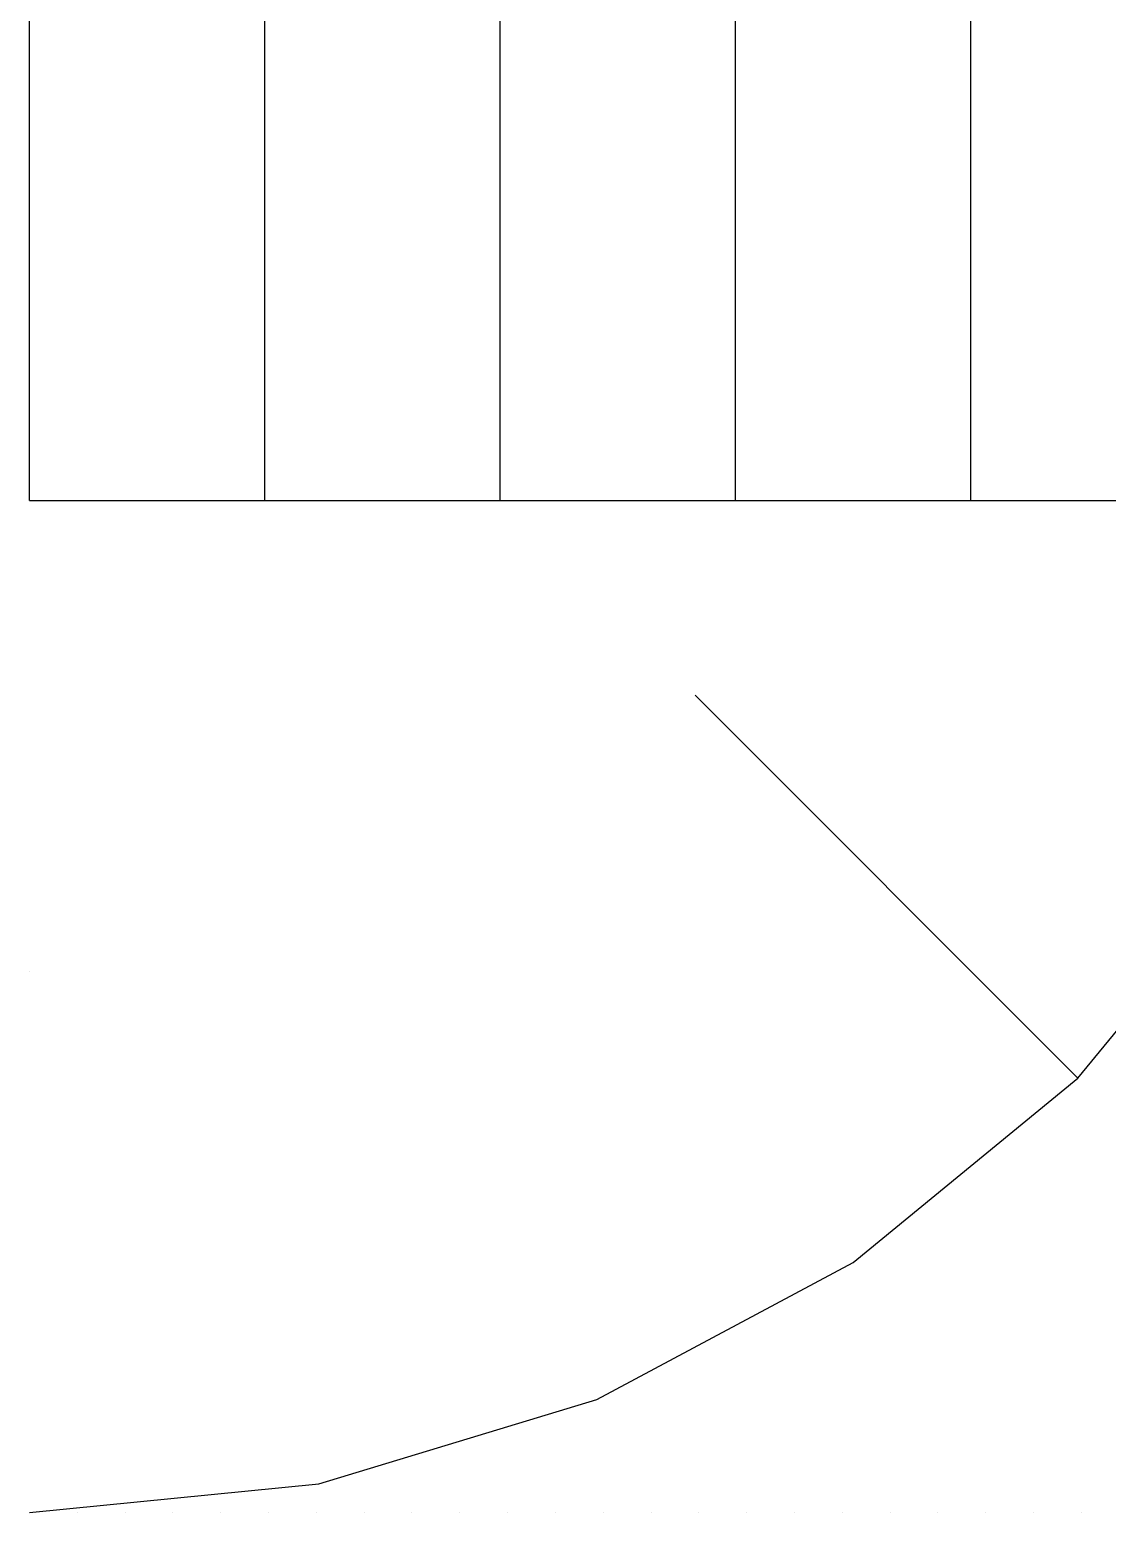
# Model space of a CAD drawing. Header units: metres. Extents: x -61500 to 61500, y -31500 to 31500.
# Drawn here: x -30000 to -7099, y -31500 to 0 of the extents above; entities that cross this region are included whole.
import ezdxf

# ---------------------------------------------------------------- set-up
doc = ezdxf.new("R2010")
doc.units = ezdxf.units.M
for name, color, linetype in [('BEAMS_T1', 1, 'Continuous'), ('COLUMNS_T1', 5, 'Continuous'), ('SKYBRIDGE', 3, 'Continuous')]:
    doc.layers.add(name, color=color, linetype=linetype)

msp = doc.modelspace()

# ---------------------------------------------------------------- linework, layer by layer
at = {"layer": 'BEAMS_T1'}
for p, q in [((-15858, -14142, 18955), (-7726, -22274, 18955)), ((-15858, -14142, 37909), (-7726, -22274, 37909)), ((-15858, -14142, 56864), (-7726, -22274, 56864)), ((-15858, -14142, 75818), (-7726, -22274, 75818)), ((-15858, -14142, 94773), (-7726, -22274, 94773)), ((-15858, -14142, 113727), (-7726, -22274, 113727)), ((-15858, -14142, 132682), (-7726, -22274, 132682)), ((-15858, -14142, 151636), (-7726, -22274, 151636)), ((-15858, -14142, 170591), (-7726, -22274, 170591)), ((-15858, -14142, 189545), (-7726, -22274, 189545)), ((-15858, -14142, 208500), (-7726, -22274, 208500)), ((-15858, -14142, 227455), (-7726, -22274, 227455)), ((-15858, -14142, 246409), (-7726, -22274, 246409)), ((-15858, -14142, 265364), (-7726, -22274, 265364)), ((-15858, -14142, 284318), (-7726, -22274, 284318)), ((-15858, -14142, 303273), (-7726, -22274, 303273)), ((-15858, -14142, 322227), (-7726, -22274, 322227)), ((-15858, -14142, 341182), (-7726, -22274, 341182)), ((-15858, -14142, 360136), (-7726, -22274, 360136)), ((-15858, -14142, 379091), (-7726, -22274, 379091)), ((-15858, -14142, 398045), (-7726, -22274, 398045)), ((-7726, -22274, 18955), (-3809, -17500, 18955)), ((-7726, -22274, 37909), (-3809, -17500, 37909)), ((-7726, -22274, 56864), (-3809, -17500, 56864)), ((-7726, -22274, 75818), (-3809, -17500, 75818)), ((-7726, -22274, 94773), (-3809, -17500, 94773)), ((-7726, -22274, 113727), (-3809, -17500, 113727)), ((-7726, -22274, 132682), (-3809, -17500, 132682)), ((-7726, -22274, 151636), (-3809, -17500, 151636)), ((-7726, -22274, 170591), (-3809, -17500, 170591)), ((-7726, -22274, 189545), (-3809, -17500, 189545)), ((-7726, -22274, 208500), (-3809, -17500, 208500)), ((-7726, -22274, 227455), (-3809, -17500, 227455)), ((-7726, -22274, 246409), (-3809, -17500, 246409)), ((-7726, -22274, 265364), (-3809, -17500, 265364)), ((-7726, -22274, 284318), (-3809, -17500, 284318)), ((-7726, -22274, 303273), (-3809, -17500, 303273)), ((-7726, -22274, 322227), (-3809, -17500, 322227)), ((-7726, -22274, 341182), (-3809, -17500, 341182)), ((-7726, -22274, 360136), (-3809, -17500, 360136)), ((-7726, -22274, 379091), (-3809, -17500, 379091)), ((-7726, -22274, 398045), (-3809, -17500, 398045)), ((-12500, -26191, 18955), (-7726, -22274, 18955)), ((-12500, -26191, 37909), (-7726, -22274, 37909)), ((-12500, -26191, 56864), (-7726, -22274, 56864)), ((-12500, -26191, 75818), (-7726, -22274, 75818)), ((-12500, -26191, 94773), (-7726, -22274, 94773)), ((-12500, -26191, 113727), (-7726, -22274, 113727)), ((-12500, -26191, 132682), (-7726, -22274, 132682)), ((-12500, -26191, 151636), (-7726, -22274, 151636)), ((-12500, -26191, 170591), (-7726, -22274, 170591)), ((-12500, -26191, 189545), (-7726, -22274, 189545)), ((-12500, -26191, 208500), (-7726, -22274, 208500)), ((-12500, -26191, 227455), (-7726, -22274, 227455)), ((-12500, -26191, 246409), (-7726, -22274, 246409)), ((-12500, -26191, 265364), (-7726, -22274, 265364)), ((-12500, -26191, 284318), (-7726, -22274, 284318)), ((-12500, -26191, 303273), (-7726, -22274, 303273)), ((-12500, -26191, 322227), (-7726, -22274, 322227)), ((-12500, -26191, 341182), (-7726, -22274, 341182)), ((-12500, -26191, 360136), (-7726, -22274, 360136)), ((-12500, -26191, 379091), (-7726, -22274, 379091)), ((-12500, -26191, 398045), (-7726, -22274, 398045)), ((-17945, -29102, 18955), (-12500, -26191, 18955)), ((-17945, -29102, 37909), (-12500, -26191, 37909)), ((-17945, -29102, 56864), (-12500, -26191, 56864)), ((-17945, -29102, 75818), (-12500, -26191, 75818)), ((-17945, -29102, 94773), (-12500, -26191, 94773)), ((-17945, -29102, 113727), (-12500, -26191, 113727)), ((-17945, -29102, 132682), (-12500, -26191, 132682)), ((-17945, -29102, 151636), (-12500, -26191, 151636)), ((-17945, -29102, 170591), (-12500, -26191, 170591)), ((-17945, -29102, 189545), (-12500, -26191, 189545)), ((-17945, -29102, 208500), (-12500, -26191, 208500)), ((-17945, -29102, 227455), (-12500, -26191, 227455)), ((-17945, -29102, 246409), (-12500, -26191, 246409)), ((-17945, -29102, 265364), (-12500, -26191, 265364)), ((-17945, -29102, 284318), (-12500, -26191, 284318)), ((-17945, -29102, 303273), (-12500, -26191, 303273)), ((-17945, -29102, 322227), (-12500, -26191, 322227)), ((-17945, -29102, 341182), (-12500, -26191, 341182)), ((-17945, -29102, 360136), (-12500, -26191, 360136)), ((-17945, -29102, 379091), (-12500, -26191, 379091)), ((-17945, -29102, 398045), (-12500, -26191, 398045)), ((-23855, -30895, 18955), (-17945, -29102, 18955)), ((-23855, -30895, 37909), (-17945, -29102, 37909)), ((-23855, -30895, 56864), (-17945, -29102, 56864)), ((-23855, -30895, 75818), (-17945, -29102, 75818)), ((-23855, -30895, 94773), (-17945, -29102, 94773)), ((-23855, -30895, 113727), (-17945, -29102, 113727)), ((-23855, -30895, 132682), (-17945, -29102, 132682)), ((-23855, -30895, 151636), (-17945, -29102, 151636)), ((-23855, -30895, 170591), (-17945, -29102, 170591)), ((-23855, -30895, 189545), (-17945, -29102, 189545)), ((-23855, -30895, 208500), (-17945, -29102, 208500)), ((-23855, -30895, 227455), (-17945, -29102, 227455)), ((-23855, -30895, 246409), (-17945, -29102, 246409)), ((-23855, -30895, 265364), (-17945, -29102, 265364)), ((-23855, -30895, 284318), (-17945, -29102, 284318)), ((-23855, -30895, 303273), (-17945, -29102, 303273)), ((-23855, -30895, 322227), (-17945, -29102, 322227)), ((-23855, -30895, 341182), (-17945, -29102, 341182)), ((-23855, -30895, 360136), (-17945, -29102, 360136)), ((-23855, -30895, 379091), (-17945, -29102, 379091)), ((-23855, -30895, 398045), (-17945, -29102, 398045)), ((-30000, -31500, 18955), (-23855, -30895, 18955)), ((-30000, -31500, 37909), (-23855, -30895, 37909)), ((-30000, -31500, 56864), (-23855, -30895, 56864)), ((-30000, -31500, 75818), (-23855, -30895, 75818)), ((-30000, -31500, 94773), (-23855, -30895, 94773)), ((-30000, -31500, 113727), (-23855, -30895, 113727)), ((-30000, -31500, 132682), (-23855, -30895, 132682)), ((-30000, -31500, 151636), (-23855, -30895, 151636)), ((-30000, -31500, 170591), (-23855, -30895, 170591)), ((-30000, -31500, 189545), (-23855, -30895, 189545)), ((-30000, -31500, 208500), (-23855, -30895, 208500)), ((-30000, -31500, 227455), (-23855, -30895, 227455)), ((-30000, -31500, 246409), (-23855, -30895, 246409)), ((-30000, -31500, 265364), (-23855, -30895, 265364)), ((-30000, -31500, 284318), (-23855, -30895, 284318)), ((-30000, -31500, 303273), (-23855, -30895, 303273)), ((-30000, -31500, 322227), (-23855, -30895, 322227)), ((-30000, -31500, 341182), (-23855, -30895, 341182)), ((-30000, -31500, 360136), (-23855, -30895, 360136)), ((-30000, -31500, 379091), (-23855, -30895, 379091)), ((-30000, -31500, 398045), (-23855, -30895, 398045))]:
    msp.add_line(p, q, dxfattribs=at)
at = {"layer": 'COLUMNS_T1'}
for p, q in [((-30000, -20000), (-30000, -20000, 7582)), ((-30000, -20000, 7582), (-30000, -20000, 15164)), ((-30000, -20000, 15164), (-30000, -20000, 22745)), ((-30000, -20000, 22745), (-30000, -20000, 30327)), ((-30000, -20000, 30327), (-30000, -20000, 37909)), ((-30000, -20000, 37909), (-30000, -20000, 45491)), ((-30000, -20000, 45491), (-30000, -20000, 53073)), ((-30000, -20000, 53073), (-30000, -20000, 60655)), ((-30000, -20000, 60655), (-30000, -20000, 68236)), ((-30000, -20000, 68236), (-30000, -20000, 75818)), ((-30000, -20000, 75818), (-30000, -20000, 83400)), ((-30000, -20000, 83400), (-30000, -20000, 90982)), ((-30000, -20000, 90982), (-30000, -20000, 98564)), ((-30000, -20000, 98564), (-30000, -20000, 106145)), ((-30000, -20000, 106145), (-30000, -20000, 113727)), ((-30000, -20000, 113727), (-30000, -20000, 121309)), ((-30000, -20000, 121309), (-30000, -20000, 128891)), ((-30000, -20000, 128891), (-30000, -20000, 136473)), ((-30000, -20000, 136473), (-30000, -20000, 144055)), ((-30000, -20000, 144055), (-30000, -20000, 151636)), ((-30000, -20000, 151636), (-30000, -20000, 159218)), ((-30000, -20000, 159218), (-30000, -20000, 166800)), ((-30000, -20000, 166800), (-30000, -20000, 174382)), ((-30000, -20000, 174382), (-30000, -20000, 181964)), ((-30000, -20000, 181964), (-30000, -20000, 189545)), ((-30000, -20000, 189545), (-30000, -20000, 197127)), ((-30000, -20000, 197127), (-30000, -20000, 204709)), ((-30000, -20000, 204709), (-30000, -20000, 212291)), ((-30000, -20000, 212291), (-30000, -20000, 219873)), ((-30000, -20000, 219873), (-30000, -20000, 227455)), ((-30000, -20000, 227455), (-30000, -20000, 235036)), ((-30000, -20000, 235036), (-30000, -20000, 242618)), ((-30000, -20000, 242618), (-30000, -20000, 250200)), ((-30000, -20000, 250200), (-30000, -20000, 257782)), ((-30000, -20000, 257782), (-30000, -20000, 265364)), ((-30000, -20000, 265364), (-30000, -20000, 272945)), ((-30000, -20000, 272945), (-30000, -20000, 280527)), ((-30000, -20000, 280527), (-30000, -20000, 288109)), ((-30000, -20000, 288109), (-30000, -20000, 295691)), ((-30000, -20000, 295691), (-30000, -20000, 303273)), ((-30000, -20000, 303273), (-30000, -20000, 310855)), ((-30000, -20000, 310855), (-30000, -20000, 318436)), ((-30000, -20000, 318436), (-30000, -20000, 326018)), ((-30000, -20000, 326018), (-30000, -20000, 333600)), ((-30000, -20000, 333600), (-30000, -20000, 341182)), ((-30000, -20000, 341182), (-30000, -20000, 348764)), ((-30000, -20000, 348764), (-30000, -20000, 356345)), ((-30000, -20000, 356345), (-30000, -20000, 363927)), ((-30000, -20000, 363927), (-30000, -20000, 371509)), ((-30000, -20000, 371509), (-30000, -20000, 379091)), ((-30000, -20000, 379091), (-30000, -20000, 386673)), ((-30000, -20000, 386673), (-30000, -20000, 394255)), ((-30000, -20000, 394255), (-30000, -20000, 401836)), ((-30000, -20000, 401836), (-30000, -20000, 409418)), ((-10000, -20000), (-10000, -20000, 7582)), ((-10000, -20000, 7582), (-10000, -20000, 15164)), ((-10000, -20000, 15164), (-10000, -20000, 22745)), ((-10000, -20000, 22745), (-10000, -20000, 30327)), ((-10000, -20000, 30327), (-10000, -20000, 37909)), ((-10000, -20000, 37909), (-10000, -20000, 45491)), ((-10000, -20000, 45491), (-10000, -20000, 53073)), ((-10000, -20000, 53073), (-10000, -20000, 60655)), ((-10000, -20000, 60655), (-10000, -20000, 68236)), ((-10000, -20000, 68236), (-10000, -20000, 75818)), ((-10000, -20000, 75818), (-10000, -20000, 83400)), ((-10000, -20000, 83400), (-10000, -20000, 90982)), ((-10000, -20000, 90982), (-10000, -20000, 98564)), ((-10000, -20000, 98564), (-10000, -20000, 106145)), ((-10000, -20000, 106145), (-10000, -20000, 113727)), ((-10000, -20000, 113727), (-10000, -20000, 121309)), ((-10000, -20000, 121309), (-10000, -20000, 128891)), ((-10000, -20000, 128891), (-10000, -20000, 136473)), ((-10000, -20000, 136473), (-10000, -20000, 144055)), ((-10000, -20000, 144055), (-10000, -20000, 151636)), ((-10000, -20000, 151636), (-10000, -20000, 159218)), ((-10000, -20000, 159218), (-10000, -20000, 166800)), ((-10000, -20000, 166800), (-10000, -20000, 174382)), ((-10000, -20000, 174382), (-10000, -20000, 181964)), ((-10000, -20000, 181964), (-10000, -20000, 189545)), ((-10000, -20000, 189545), (-10000, -20000, 197127)), ((-10000, -20000, 197127), (-10000, -20000, 204709)), ((-10000, -20000, 204709), (-10000, -20000, 212291)), ((-10000, -20000, 212291), (-10000, -20000, 219873)), ((-10000, -20000, 219873), (-10000, -20000, 227455)), ((-10000, -20000, 227455), (-10000, -20000, 235036)), ((-10000, -20000, 235036), (-10000, -20000, 242618)), ((-10000, -20000, 242618), (-10000, -20000, 250200)), ((-10000, -20000, 250200), (-10000, -20000, 257782)), ((-10000, -20000, 257782), (-10000, -20000, 265364)), ((-10000, -20000, 265364), (-10000, -20000, 272945)), ((-10000, -20000, 272945), (-10000, -20000, 280527)), ((-10000, -20000, 280527), (-10000, -20000, 288109)), ((-10000, -20000, 288109), (-10000, -20000, 295691)), ((-10000, -20000, 295691), (-10000, -20000, 303273)), ((-10000, -20000, 303273), (-10000, -20000, 310855)), ((-10000, -20000, 310855), (-10000, -20000, 318436)), ((-10000, -20000, 318436), (-10000, -20000, 326018)), ((-10000, -20000, 326018), (-10000, -20000, 333600)), ((-10000, -20000, 333600), (-10000, -20000, 341182)), ((-10000, -20000, 341182), (-10000, -20000, 348764)), ((-10000, -20000, 348764), (-10000, -20000, 356345)), ((-10000, -20000, 356345), (-10000, -20000, 363927)), ((-10000, -20000, 363927), (-10000, -20000, 371509)), ((-10000, -20000, 371509), (-10000, -20000, 379091)), ((-10000, -20000, 379091), (-10000, -20000, 386673)), ((-10000, -20000, 386673), (-10000, -20000, 394255)), ((-10000, -20000, 394255), (-10000, -20000, 401836)), ((-10000, -20000, 401836), (-10000, -20000, 409418)), ((-28988, -31500), (-28988, -31500, 11373)), ((-28988, -31500, 11373), (-28988, -31500, 22745)), ((-28988, -31500, 22745), (-28988, -31500, 34118)), ((-28988, -31500, 34118), (-28988, -31500, 45491)), ((-28988, -31500, 45491), (-28988, -31500, 56864)), ((-28988, -31500, 56864), (-28988, -31500, 68236)), ((-28988, -31500, 68236), (-28988, -31500, 79609)), ((-28988, -31500, 79609), (-28988, -31500, 90982)), ((-28988, -31500, 90982), (-28988, -31500, 102355)), ((-28988, -31500, 102355), (-28988, -31500, 113727)), ((-28988, -31500, 113727), (-28988, -31500, 125100)), ((-28988, -31500, 125100), (-28988, -31500, 136473)), ((-28988, -31500, 136473), (-28988, -31500, 147845)), ((-28988, -31500, 147845), (-28988, -31500, 159218)), ((-28988, -31500, 159218), (-28988, -31500, 170591)), ((-28988, -31500, 170591), (-28988, -31500, 181964)), ((-28988, -31500, 181964), (-28988, -31500, 193336)), ((-28988, -31500, 193336), (-28988, -31500, 204709)), ((-28988, -31500, 204709), (-28988, -31500, 216082)), ((-28988, -31500, 216082), (-28988, -31500, 227455)), ((-28988, -31500, 227455), (-28988, -31500, 238827)), ((-28988, -31500, 238827), (-28988, -31500, 250200)), ((-28988, -31500, 250200), (-28988, -31500, 261573)), ((-28988, -31500, 261573), (-28988, -31500, 272945)), ((-28988, -31500, 272945), (-28988, -31500, 284318)), ((-28988, -31500, 284318), (-28988, -31500, 295691)), ((-28988, -31500, 295691), (-28988, -31500, 307064)), ((-28988, -31500, 307064), (-28988, -31500, 318436)), ((-28988, -31500, 318436), (-28988, -31500, 329809)), ((-28988, -31500, 329809), (-28988, -31500, 341182)), ((-28988, -31500, 341182), (-28988, -31500, 352555)), ((-28988, -31500, 352555), (-28988, -31500, 363927)), ((-28988, -31500, 363927), (-28988, -31500, 375300)), ((-28988, -31500, 375300), (-28988, -31500, 386673)), ((-28988, -31500, 386673), (-28988, -31500, 398045)), ((-28988, -31500, 398045), (-28988, -31500, 409418)), ((-27972, -31500), (-27972, -31500, 11373)), ((-27972, -31500, 11373), (-27972, -31500, 22745)), ((-27972, -31500, 22745), (-27972, -31500, 34118)), ((-27972, -31500, 34118), (-27972, -31500, 45491)), ((-27972, -31500, 45491), (-27972, -31500, 56864)), ((-27972, -31500, 56864), (-27972, -31500, 68236)), ((-27972, -31500, 68236), (-27972, -31500, 79609)), ((-27972, -31500, 79609), (-27972, -31500, 90982)), ((-27972, -31500, 90982), (-27972, -31500, 102355)), ((-27972, -31500, 102355), (-27972, -31500, 113727)), ((-27972, -31500, 113727), (-27972, -31500, 125100)), ((-27972, -31500, 125100), (-27972, -31500, 136473)), ((-27972, -31500, 136473), (-27972, -31500, 147845)), ((-27972, -31500, 147845), (-27972, -31500, 159218)), ((-27972, -31500, 159218), (-27972, -31500, 170591)), ((-27972, -31500, 170591), (-27972, -31500, 181964)), ((-27972, -31500, 181964), (-27972, -31500, 193336)), ((-27972, -31500, 193336), (-27972, -31500, 204709)), ((-27972, -31500, 204709), (-27972, -31500, 216082)), ((-27972, -31500, 216082), (-27972, -31500, 227455)), ((-27972, -31500, 227455), (-27972, -31500, 238827)), ((-27972, -31500, 238827), (-27972, -31500, 250200)), ((-27972, -31500, 250200), (-27972, -31500, 261573)), ((-27972, -31500, 261573), (-27972, -31500, 272945)), ((-27972, -31500, 272945), (-27972, -31500, 284318)), ((-27972, -31500, 284318), (-27972, -31500, 295691)), ((-27972, -31500, 295691), (-27972, -31500, 307064)), ((-27972, -31500, 307064), (-27972, -31500, 318436)), ((-27972, -31500, 318436), (-27972, -31500, 329809)), ((-27972, -31500, 329809), (-27972, -31500, 341182)), ((-27972, -31500, 341182), (-27972, -31500, 352555)), ((-27972, -31500, 352555), (-27972, -31500, 363927)), ((-27972, -31500, 363927), (-27972, -31500, 375300)), ((-27972, -31500, 375300), (-27972, -31500, 386673)), ((-27972, -31500, 386673), (-27972, -31500, 398045)), ((-27972, -31500, 398045), (-27972, -31500, 409418)), ((-26956, -31500), (-26956, -31500, 11373)), ((-26956, -31500, 11373), (-26956, -31500, 22745)), ((-26956, -31500, 22745), (-26956, -31500, 34118)), ((-26956, -31500, 34118), (-26956, -31500, 45491)), ((-26956, -31500, 45491), (-26956, -31500, 56864)), ((-26956, -31500, 56864), (-26956, -31500, 68236)), ((-26956, -31500, 68236), (-26956, -31500, 79609)), ((-26956, -31500, 79609), (-26956, -31500, 90982)), ((-26956, -31500, 90982), (-26956, -31500, 102355)), ((-26956, -31500, 102355), (-26956, -31500, 113727)), ((-26956, -31500, 113727), (-26956, -31500, 125100)), ((-26956, -31500, 125100), (-26956, -31500, 136473)), ((-26956, -31500, 136473), (-26956, -31500, 147845)), ((-26956, -31500, 147845), (-26956, -31500, 159218)), ((-26956, -31500, 159218), (-26956, -31500, 170591)), ((-26956, -31500, 170591), (-26956, -31500, 181964)), ((-26956, -31500, 181964), (-26956, -31500, 193336)), ((-26956, -31500, 193336), (-26956, -31500, 204709)), ((-26956, -31500, 204709), (-26956, -31500, 216082)), ((-26956, -31500, 216082), (-26956, -31500, 227455)), ((-26956, -31500, 227455), (-26956, -31500, 238827)), ((-26956, -31500, 238827), (-26956, -31500, 250200)), ((-26956, -31500, 250200), (-26956, -31500, 261573)), ((-26956, -31500, 261573), (-26956, -31500, 272945)), ((-26956, -31500, 272945), (-26956, -31500, 284318)), ((-26956, -31500, 284318), (-26956, -31500, 295691)), ((-26956, -31500, 295691), (-26956, -31500, 307064)), ((-26956, -31500, 307064), (-26956, -31500, 318436)), ((-26956, -31500, 318436), (-26956, -31500, 329809)), ((-26956, -31500, 329809), (-26956, -31500, 341182)), ((-26956, -31500, 341182), (-26956, -31500, 352555)), ((-26956, -31500, 352555), (-26956, -31500, 363927)), ((-26956, -31500, 363927), (-26956, -31500, 375300)), ((-26956, -31500, 375300), (-26956, -31500, 386673)), ((-26956, -31500, 386673), (-26956, -31500, 398045)), ((-26956, -31500, 398045), (-26956, -31500, 409418)), ((-25940, -31500), (-25940, -31500, 11373)), ((-25940, -31500, 11373), (-25940, -31500, 22745)), ((-25940, -31500, 22745), (-25940, -31500, 34118)), ((-25940, -31500, 34118), (-25940, -31500, 45491)), ((-25940, -31500, 45491), (-25940, -31500, 56864)), ((-25940, -31500, 56864), (-25940, -31500, 68236)), ((-25940, -31500, 68236), (-25940, -31500, 79609)), ((-25940, -31500, 79609), (-25940, -31500, 90982)), ((-25940, -31500, 90982), (-25940, -31500, 102355)), ((-25940, -31500, 102355), (-25940, -31500, 113727)), ((-25940, -31500, 113727), (-25940, -31500, 125100)), ((-25940, -31500, 125100), (-25940, -31500, 136473)), ((-25940, -31500, 136473), (-25940, -31500, 147845)), ((-25940, -31500, 147845), (-25940, -31500, 159218)), ((-25940, -31500, 159218), (-25940, -31500, 170591)), ((-25940, -31500, 170591), (-25940, -31500, 181964)), ((-25940, -31500, 181964), (-25940, -31500, 193336)), ((-25940, -31500, 193336), (-25940, -31500, 204709)), ((-25940, -31500, 204709), (-25940, -31500, 216082)), ((-25940, -31500, 216082), (-25940, -31500, 227455)), ((-25940, -31500, 227455), (-25940, -31500, 238827)), ((-25940, -31500, 238827), (-25940, -31500, 250200)), ((-25940, -31500, 250200), (-25940, -31500, 261573)), ((-25940, -31500, 261573), (-25940, -31500, 272945)), ((-25940, -31500, 272945), (-25940, -31500, 284318)), ((-25940, -31500, 284318), (-25940, -31500, 295691)), ((-25940, -31500, 295691), (-25940, -31500, 307064)), ((-25940, -31500, 307064), (-25940, -31500, 318436)), ((-25940, -31500, 318436), (-25940, -31500, 329809)), ((-25940, -31500, 329809), (-25940, -31500, 341182)), ((-25940, -31500, 341182), (-25940, -31500, 352555)), ((-25940, -31500, 352555), (-25940, -31500, 363927)), ((-25940, -31500, 363927), (-25940, -31500, 375300)), ((-25940, -31500, 375300), (-25940, -31500, 386673)), ((-25940, -31500, 386673), (-25940, -31500, 398045)), ((-25940, -31500, 398045), (-25940, -31500, 409418)), ((-24924, -31500), (-24924, -31500, 11373)), ((-24924, -31500, 11373), (-24924, -31500, 22745)), ((-24924, -31500, 22745), (-24924, -31500, 34118)), ((-24924, -31500, 34118), (-24924, -31500, 45491)), ((-24924, -31500, 45491), (-24924, -31500, 56864)), ((-24924, -31500, 56864), (-24924, -31500, 68236)), ((-24924, -31500, 68236), (-24924, -31500, 79609)), ((-24924, -31500, 79609), (-24924, -31500, 90982)), ((-24924, -31500, 90982), (-24924, -31500, 102355)), ((-24924, -31500, 102355), (-24924, -31500, 113727)), ((-24924, -31500, 113727), (-24924, -31500, 125100)), ((-24924, -31500, 125100), (-24924, -31500, 136473)), ((-24924, -31500, 136473), (-24924, -31500, 147845)), ((-24924, -31500, 147845), (-24924, -31500, 159218)), ((-24924, -31500, 159218), (-24924, -31500, 170591)), ((-24924, -31500, 170591), (-24924, -31500, 181964)), ((-24924, -31500, 181964), (-24924, -31500, 193336)), ((-24924, -31500, 193336), (-24924, -31500, 204709)), ((-24924, -31500, 204709), (-24924, -31500, 216082)), ((-24924, -31500, 216082), (-24924, -31500, 227455)), ((-24924, -31500, 227455), (-24924, -31500, 238827)), ((-24924, -31500, 238827), (-24924, -31500, 250200)), ((-24924, -31500, 250200), (-24924, -31500, 261573)), ((-24924, -31500, 261573), (-24924, -31500, 272945)), ((-24924, -31500, 272945), (-24924, -31500, 284318)), ((-24924, -31500, 284318), (-24924, -31500, 295691)), ((-24924, -31500, 295691), (-24924, -31500, 307064)), ((-24924, -31500, 307064), (-24924, -31500, 318436)), ((-24924, -31500, 318436), (-24924, -31500, 329809)), ((-24924, -31500, 329809), (-24924, -31500, 341182)), ((-24924, -31500, 341182), (-24924, -31500, 352555)), ((-24924, -31500, 352555), (-24924, -31500, 363927)), ((-24924, -31500, 363927), (-24924, -31500, 375300)), ((-24924, -31500, 375300), (-24924, -31500, 386673)), ((-24924, -31500, 386673), (-24924, -31500, 398045)), ((-24924, -31500, 398045), (-24924, -31500, 409418)), ((-23908, -31500), (-23908, -31500, 11373)), ((-23908, -31500, 11373), (-23908, -31500, 22745)), ((-23908, -31500, 22745), (-23908, -31500, 34118)), ((-23908, -31500, 34118), (-23908, -31500, 45491)), ((-23908, -31500, 45491), (-23908, -31500, 56864)), ((-23908, -31500, 56864), (-23908, -31500, 68236)), ((-23908, -31500, 68236), (-23908, -31500, 79609)), ((-23908, -31500, 79609), (-23908, -31500, 90982)), ((-23908, -31500, 90982), (-23908, -31500, 102355)), ((-23908, -31500, 102355), (-23908, -31500, 113727)), ((-23908, -31500, 113727), (-23908, -31500, 125100)), ((-23908, -31500, 125100), (-23908, -31500, 136473)), ((-23908, -31500, 136473), (-23908, -31500, 147845)), ((-23908, -31500, 147845), (-23908, -31500, 159218)), ((-23908, -31500, 159218), (-23908, -31500, 170591)), ((-23908, -31500, 170591), (-23908, -31500, 181964)), ((-23908, -31500, 181964), (-23908, -31500, 193336)), ((-23908, -31500, 193336), (-23908, -31500, 204709)), ((-23908, -31500, 204709), (-23908, -31500, 216082)), ((-23908, -31500, 216082), (-23908, -31500, 227455)), ((-23908, -31500, 227455), (-23908, -31500, 238827)), ((-23908, -31500, 238827), (-23908, -31500, 250200)), ((-23908, -31500, 250200), (-23908, -31500, 261573)), ((-23908, -31500, 261573), (-23908, -31500, 272945)), ((-23908, -31500, 272945), (-23908, -31500, 284318)), ((-23908, -31500, 284318), (-23908, -31500, 295691)), ((-23908, -31500, 295691), (-23908, -31500, 307064)), ((-23908, -31500, 307064), (-23908, -31500, 318436)), ((-23908, -31500, 318436), (-23908, -31500, 329809)), ((-23908, -31500, 329809), (-23908, -31500, 341182)), ((-23908, -31500, 341182), (-23908, -31500, 352555)), ((-23908, -31500, 352555), (-23908, -31500, 363927)), ((-23908, -31500, 363927), (-23908, -31500, 375300)), ((-23908, -31500, 375300), (-23908, -31500, 386673)), ((-23908, -31500, 386673), (-23908, -31500, 398045)), ((-23908, -31500, 398045), (-23908, -31500, 409418)), ((-22892, -31500), (-22892, -31500, 11373)), ((-22892, -31500, 11373), (-22892, -31500, 22745)), ((-22892, -31500, 22745), (-22892, -31500, 34118)), ((-22892, -31500, 34118), (-22892, -31500, 45491)), ((-22892, -31500, 45491), (-22892, -31500, 56864)), ((-22892, -31500, 56864), (-22892, -31500, 68236)), ((-22892, -31500, 68236), (-22892, -31500, 79609)), ((-22892, -31500, 79609), (-22892, -31500, 90982)), ((-22892, -31500, 90982), (-22892, -31500, 102355)), ((-22892, -31500, 102355), (-22892, -31500, 113727)), ((-22892, -31500, 113727), (-22892, -31500, 125100)), ((-22892, -31500, 125100), (-22892, -31500, 136473)), ((-22892, -31500, 136473), (-22892, -31500, 147845)), ((-22892, -31500, 147845), (-22892, -31500, 159218)), ((-22892, -31500, 159218), (-22892, -31500, 170591)), ((-22892, -31500, 170591), (-22892, -31500, 181964)), ((-22892, -31500, 181964), (-22892, -31500, 193336)), ((-22892, -31500, 193336), (-22892, -31500, 204709)), ((-22892, -31500, 204709), (-22892, -31500, 216082)), ((-22892, -31500, 216082), (-22892, -31500, 227455)), ((-22892, -31500, 227455), (-22892, -31500, 238827)), ((-22892, -31500, 238827), (-22892, -31500, 250200)), ((-22892, -31500, 250200), (-22892, -31500, 261573)), ((-22892, -31500, 261573), (-22892, -31500, 272945)), ((-22892, -31500, 272945), (-22892, -31500, 284318)), ((-22892, -31500, 284318), (-22892, -31500, 295691)), ((-22892, -31500, 295691), (-22892, -31500, 307064)), ((-22892, -31500, 307064), (-22892, -31500, 318436)), ((-22892, -31500, 318436), (-22892, -31500, 329809)), ((-22892, -31500, 329809), (-22892, -31500, 341182)), ((-22892, -31500, 341182), (-22892, -31500, 352555)), ((-22892, -31500, 352555), (-22892, -31500, 363927)), ((-22892, -31500, 363927), (-22892, -31500, 375300)), ((-22892, -31500, 375300), (-22892, -31500, 386673)), ((-22892, -31500, 386673), (-22892, -31500, 398045)), ((-22892, -31500, 398045), (-22892, -31500, 409418)), ((-21876, -31500), (-21876, -31500, 11373)), ((-21876, -31500, 11373), (-21876, -31500, 22745)), ((-21876, -31500, 22745), (-21876, -31500, 34118)), ((-21876, -31500, 34118), (-21876, -31500, 45491)), ((-21876, -31500, 45491), (-21876, -31500, 56864)), ((-21876, -31500, 56864), (-21876, -31500, 68236)), ((-21876, -31500, 68236), (-21876, -31500, 79609)), ((-21876, -31500, 79609), (-21876, -31500, 90982)), ((-21876, -31500, 90982), (-21876, -31500, 102355)), ((-21876, -31500, 102355), (-21876, -31500, 113727)), ((-21876, -31500, 113727), (-21876, -31500, 125100)), ((-21876, -31500, 125100), (-21876, -31500, 136473)), ((-21876, -31500, 136473), (-21876, -31500, 147845)), ((-21876, -31500, 147845), (-21876, -31500, 159218)), ((-21876, -31500, 159218), (-21876, -31500, 170591)), ((-21876, -31500, 170591), (-21876, -31500, 181964)), ((-21876, -31500, 181964), (-21876, -31500, 193336)), ((-21876, -31500, 193336), (-21876, -31500, 204709)), ((-21876, -31500, 204709), (-21876, -31500, 216082)), ((-21876, -31500, 216082), (-21876, -31500, 227455)), ((-21876, -31500, 227455), (-21876, -31500, 238827)), ((-21876, -31500, 238827), (-21876, -31500, 250200)), ((-21876, -31500, 250200), (-21876, -31500, 261573)), ((-21876, -31500, 261573), (-21876, -31500, 272945)), ((-21876, -31500, 272945), (-21876, -31500, 284318)), ((-21876, -31500, 284318), (-21876, -31500, 295691)), ((-21876, -31500, 295691), (-21876, -31500, 307064)), ((-21876, -31500, 307064), (-21876, -31500, 318436)), ((-21876, -31500, 318436), (-21876, -31500, 329809)), ((-21876, -31500, 329809), (-21876, -31500, 341182)), ((-21876, -31500, 341182), (-21876, -31500, 352555)), ((-21876, -31500, 352555), (-21876, -31500, 363927)), ((-21876, -31500, 363927), (-21876, -31500, 375300)), ((-21876, -31500, 375300), (-21876, -31500, 386673)), ((-21876, -31500, 386673), (-21876, -31500, 398045)), ((-21876, -31500, 398045), (-21876, -31500, 409418)), ((-20860, -31500), (-20860, -31500, 11373)), ((-20860, -31500, 11373), (-20860, -31500, 22745)), ((-20860, -31500, 22745), (-20860, -31500, 34118)), ((-20860, -31500, 34118), (-20860, -31500, 45491)), ((-20860, -31500, 45491), (-20860, -31500, 56864)), ((-20860, -31500, 56864), (-20860, -31500, 68236)), ((-20860, -31500, 68236), (-20860, -31500, 79609)), ((-20860, -31500, 79609), (-20860, -31500, 90982)), ((-20860, -31500, 90982), (-20860, -31500, 102355)), ((-20860, -31500, 102355), (-20860, -31500, 113727)), ((-20860, -31500, 113727), (-20860, -31500, 125100)), ((-20860, -31500, 125100), (-20860, -31500, 136473)), ((-20860, -31500, 136473), (-20860, -31500, 147845)), ((-20860, -31500, 147845), (-20860, -31500, 159218)), ((-20860, -31500, 159218), (-20860, -31500, 170591)), ((-20860, -31500, 170591), (-20860, -31500, 181964)), ((-20860, -31500, 181964), (-20860, -31500, 193336)), ((-20860, -31500, 193336), (-20860, -31500, 204709)), ((-20860, -31500, 204709), (-20860, -31500, 216082)), ((-20860, -31500, 216082), (-20860, -31500, 227455)), ((-20860, -31500, 227455), (-20860, -31500, 238827)), ((-20860, -31500, 238827), (-20860, -31500, 250200)), ((-20860, -31500, 250200), (-20860, -31500, 261573)), ((-20860, -31500, 261573), (-20860, -31500, 272945)), ((-20860, -31500, 272945), (-20860, -31500, 284318)), ((-20860, -31500, 284318), (-20860, -31500, 295691)), ((-20860, -31500, 295691), (-20860, -31500, 307064)), ((-20860, -31500, 307064), (-20860, -31500, 318436)), ((-20860, -31500, 318436), (-20860, -31500, 329809)), ((-20860, -31500, 329809), (-20860, -31500, 341182)), ((-20860, -31500, 341182), (-20860, -31500, 352555)), ((-20860, -31500, 352555), (-20860, -31500, 363927)), ((-20860, -31500, 363927), (-20860, -31500, 375300)), ((-20860, -31500, 375300), (-20860, -31500, 386673)), ((-20860, -31500, 386673), (-20860, -31500, 398045)), ((-20860, -31500, 398045), (-20860, -31500, 409418)), ((-19844, -31500), (-19844, -31500, 11373)), ((-19844, -31500, 11373), (-19844, -31500, 22745)), ((-19844, -31500, 22745), (-19844, -31500, 34118)), ((-19844, -31500, 34118), (-19844, -31500, 45491)), ((-19844, -31500, 45491), (-19844, -31500, 56864)), ((-19844, -31500, 56864), (-19844, -31500, 68236)), ((-19844, -31500, 68236), (-19844, -31500, 79609)), ((-19844, -31500, 79609), (-19844, -31500, 90982)), ((-19844, -31500, 90982), (-19844, -31500, 102355)), ((-19844, -31500, 102355), (-19844, -31500, 113727)), ((-19844, -31500, 113727), (-19844, -31500, 125100)), ((-19844, -31500, 125100), (-19844, -31500, 136473)), ((-19844, -31500, 136473), (-19844, -31500, 147845)), ((-19844, -31500, 147845), (-19844, -31500, 159218)), ((-19844, -31500, 159218), (-19844, -31500, 170591)), ((-19844, -31500, 170591), (-19844, -31500, 181964)), ((-19844, -31500, 181964), (-19844, -31500, 193336)), ((-19844, -31500, 193336), (-19844, -31500, 204709)), ((-19844, -31500, 204709), (-19844, -31500, 216082)), ((-19844, -31500, 216082), (-19844, -31500, 227455)), ((-19844, -31500, 227455), (-19844, -31500, 238827)), ((-19844, -31500, 238827), (-19844, -31500, 250200)), ((-19844, -31500, 250200), (-19844, -31500, 261573)), ((-19844, -31500, 261573), (-19844, -31500, 272945)), ((-19844, -31500, 272945), (-19844, -31500, 284318)), ((-19844, -31500, 284318), (-19844, -31500, 295691)), ((-19844, -31500, 295691), (-19844, -31500, 307064)), ((-19844, -31500, 307064), (-19844, -31500, 318436)), ((-19844, -31500, 318436), (-19844, -31500, 329809)), ((-19844, -31500, 329809), (-19844, -31500, 341182)), ((-19844, -31500, 341182), (-19844, -31500, 352555)), ((-19844, -31500, 352555), (-19844, -31500, 363927)), ((-19844, -31500, 363927), (-19844, -31500, 375300)), ((-19844, -31500, 375300), (-19844, -31500, 386673)), ((-19844, -31500, 386673), (-19844, -31500, 398045)), ((-19844, -31500, 398045), (-19844, -31500, 409418)), ((-18828, -31500), (-18828, -31500, 11373)), ((-18828, -31500, 11373), (-18828, -31500, 22745)), ((-18828, -31500, 22745), (-18828, -31500, 34118)), ((-18828, -31500, 34118), (-18828, -31500, 45491)), ((-18828, -31500, 45491), (-18828, -31500, 56864)), ((-18828, -31500, 56864), (-18828, -31500, 68236)), ((-18828, -31500, 68236), (-18828, -31500, 79609)), ((-18828, -31500, 79609), (-18828, -31500, 90982)), ((-18828, -31500, 90982), (-18828, -31500, 102355)), ((-18828, -31500, 102355), (-18828, -31500, 113727)), ((-18828, -31500, 113727), (-18828, -31500, 125100)), ((-18828, -31500, 125100), (-18828, -31500, 136473)), ((-18828, -31500, 136473), (-18828, -31500, 147845)), ((-18828, -31500, 147845), (-18828, -31500, 159218)), ((-18828, -31500, 159218), (-18828, -31500, 170591)), ((-18828, -31500, 170591), (-18828, -31500, 181964)), ((-18828, -31500, 181964), (-18828, -31500, 193336)), ((-18828, -31500, 193336), (-18828, -31500, 204709)), ((-18828, -31500, 204709), (-18828, -31500, 216082)), ((-18828, -31500, 216082), (-18828, -31500, 227455)), ((-18828, -31500, 227455), (-18828, -31500, 238827)), ((-18828, -31500, 238827), (-18828, -31500, 250200)), ((-18828, -31500, 250200), (-18828, -31500, 261573)), ((-18828, -31500, 261573), (-18828, -31500, 272945)), ((-18828, -31500, 272945), (-18828, -31500, 284318)), ((-18828, -31500, 284318), (-18828, -31500, 295691)), ((-18828, -31500, 295691), (-18828, -31500, 307064)), ((-18828, -31500, 307064), (-18828, -31500, 318436)), ((-18828, -31500, 318436), (-18828, -31500, 329809)), ((-18828, -31500, 329809), (-18828, -31500, 341182)), ((-18828, -31500, 341182), (-18828, -31500, 352555)), ((-18828, -31500, 352555), (-18828, -31500, 363927)), ((-18828, -31500, 363927), (-18828, -31500, 375300)), ((-18828, -31500, 375300), (-18828, -31500, 386673)), ((-18828, -31500, 386673), (-18828, -31500, 398045)), ((-18828, -31500, 398045), (-18828, -31500, 409418)), ((-17812, -31500), (-17812, -31500, 11373)), ((-17812, -31500, 11373), (-17812, -31500, 22745)), ((-17812, -31500, 22745), (-17812, -31500, 34118)), ((-17812, -31500, 34118), (-17812, -31500, 45491)), ((-17812, -31500, 45491), (-17812, -31500, 56864)), ((-17812, -31500, 56864), (-17812, -31500, 68236)), ((-17812, -31500, 68236), (-17812, -31500, 79609)), ((-17812, -31500, 79609), (-17812, -31500, 90982)), ((-17812, -31500, 90982), (-17812, -31500, 102355)), ((-17812, -31500, 102355), (-17812, -31500, 113727)), ((-17812, -31500, 113727), (-17812, -31500, 125100)), ((-17812, -31500, 125100), (-17812, -31500, 136473)), ((-17812, -31500, 136473), (-17812, -31500, 147845)), ((-17812, -31500, 147845), (-17812, -31500, 159218)), ((-17812, -31500, 159218), (-17812, -31500, 170591)), ((-17812, -31500, 170591), (-17812, -31500, 181964)), ((-17812, -31500, 181964), (-17812, -31500, 193336)), ((-17812, -31500, 193336), (-17812, -31500, 204709)), ((-17812, -31500, 204709), (-17812, -31500, 216082)), ((-17812, -31500, 216082), (-17812, -31500, 227455)), ((-17812, -31500, 227455), (-17812, -31500, 238827)), ((-17812, -31500, 238827), (-17812, -31500, 250200)), ((-17812, -31500, 250200), (-17812, -31500, 261573)), ((-17812, -31500, 261573), (-17812, -31500, 272945)), ((-17812, -31500, 272945), (-17812, -31500, 284318)), ((-17812, -31500, 284318), (-17812, -31500, 295691)), ((-17812, -31500, 295691), (-17812, -31500, 307064)), ((-17812, -31500, 307064), (-17812, -31500, 318436)), ((-17812, -31500, 318436), (-17812, -31500, 329809)), ((-17812, -31500, 329809), (-17812, -31500, 341182)), ((-17812, -31500, 341182), (-17812, -31500, 352555)), ((-17812, -31500, 352555), (-17812, -31500, 363927)), ((-17812, -31500, 363927), (-17812, -31500, 375300)), ((-17812, -31500, 375300), (-17812, -31500, 386673)), ((-17812, -31500, 386673), (-17812, -31500, 398045)), ((-17812, -31500, 398045), (-17812, -31500, 409418)), ((-16796, -31500), (-16796, -31500, 11373)), ((-16796, -31500, 11373), (-16796, -31500, 22745)), ((-16796, -31500, 22745), (-16796, -31500, 34118)), ((-16796, -31500, 34118), (-16796, -31500, 45491)), ((-16796, -31500, 45491), (-16796, -31500, 56864)), ((-16796, -31500, 56864), (-16796, -31500, 68236)), ((-16796, -31500, 68236), (-16796, -31500, 79609)), ((-16796, -31500, 79609), (-16796, -31500, 90982)), ((-16796, -31500, 90982), (-16796, -31500, 102355)), ((-16796, -31500, 102355), (-16796, -31500, 113727)), ((-16796, -31500, 113727), (-16796, -31500, 125100)), ((-16796, -31500, 125100), (-16796, -31500, 136473)), ((-16796, -31500, 136473), (-16796, -31500, 147845)), ((-16796, -31500, 147845), (-16796, -31500, 159218)), ((-16796, -31500, 159218), (-16796, -31500, 170591)), ((-16796, -31500, 170591), (-16796, -31500, 181964)), ((-16796, -31500, 181964), (-16796, -31500, 193336)), ((-16796, -31500, 193336), (-16796, -31500, 204709)), ((-16796, -31500, 204709), (-16796, -31500, 216082)), ((-16796, -31500, 216082), (-16796, -31500, 227455)), ((-16796, -31500, 227455), (-16796, -31500, 238827)), ((-16796, -31500, 238827), (-16796, -31500, 250200)), ((-16796, -31500, 250200), (-16796, -31500, 261573)), ((-16796, -31500, 261573), (-16796, -31500, 272945)), ((-16796, -31500, 272945), (-16796, -31500, 284318)), ((-16796, -31500, 284318), (-16796, -31500, 295691)), ((-16796, -31500, 295691), (-16796, -31500, 307064)), ((-16796, -31500, 307064), (-16796, -31500, 318436)), ((-16796, -31500, 318436), (-16796, -31500, 329809)), ((-16796, -31500, 329809), (-16796, -31500, 341182)), ((-16796, -31500, 341182), (-16796, -31500, 352555)), ((-16796, -31500, 352555), (-16796, -31500, 363927)), ((-16796, -31500, 363927), (-16796, -31500, 375300)), ((-16796, -31500, 375300), (-16796, -31500, 386673)), ((-16796, -31500, 386673), (-16796, -31500, 398045)), ((-16796, -31500, 398045), (-16796, -31500, 409418)), ((-15780, -31500), (-15780, -31500, 11373)), ((-15780, -31500, 11373), (-15780, -31500, 22745)), ((-15780, -31500, 22745), (-15780, -31500, 34118)), ((-15780, -31500, 34118), (-15780, -31500, 45491)), ((-15780, -31500, 45491), (-15780, -31500, 56864)), ((-15780, -31500, 56864), (-15780, -31500, 68236)), ((-15780, -31500, 68236), (-15780, -31500, 79609)), ((-15780, -31500, 79609), (-15780, -31500, 90982)), ((-15780, -31500, 90982), (-15780, -31500, 102355)), ((-15780, -31500, 102355), (-15780, -31500, 113727)), ((-15780, -31500, 113727), (-15780, -31500, 125100)), ((-15780, -31500, 125100), (-15780, -31500, 136473)), ((-15780, -31500, 136473), (-15780, -31500, 147845)), ((-15780, -31500, 147845), (-15780, -31500, 159218)), ((-15780, -31500, 159218), (-15780, -31500, 170591)), ((-15780, -31500, 170591), (-15780, -31500, 181964)), ((-15780, -31500, 181964), (-15780, -31500, 193336)), ((-15780, -31500, 193336), (-15780, -31500, 204709)), ((-15780, -31500, 204709), (-15780, -31500, 216082)), ((-15780, -31500, 216082), (-15780, -31500, 227455)), ((-15780, -31500, 227455), (-15780, -31500, 238827)), ((-15780, -31500, 238827), (-15780, -31500, 250200)), ((-15780, -31500, 250200), (-15780, -31500, 261573)), ((-15780, -31500, 261573), (-15780, -31500, 272945)), ((-15780, -31500, 272945), (-15780, -31500, 284318)), ((-15780, -31500, 284318), (-15780, -31500, 295691)), ((-15780, -31500, 295691), (-15780, -31500, 307064)), ((-15780, -31500, 307064), (-15780, -31500, 318436)), ((-15780, -31500, 318436), (-15780, -31500, 329809)), ((-15780, -31500, 329809), (-15780, -31500, 341182)), ((-15780, -31500, 341182), (-15780, -31500, 352555)), ((-15780, -31500, 352555), (-15780, -31500, 363927)), ((-15780, -31500, 363927), (-15780, -31500, 375300)), ((-15780, -31500, 375300), (-15780, -31500, 386673)), ((-15780, -31500, 386673), (-15780, -31500, 398045)), ((-15780, -31500, 398045), (-15780, -31500, 409418)), ((-14764, -31500), (-14764, -31500, 11373)), ((-14764, -31500, 11373), (-14764, -31500, 22745)), ((-14764, -31500, 22745), (-14764, -31500, 34118)), ((-14764, -31500, 34118), (-14764, -31500, 45491)), ((-14764, -31500, 45491), (-14764, -31500, 56864)), ((-14764, -31500, 56864), (-14764, -31500, 68236)), ((-14764, -31500, 68236), (-14764, -31500, 79609)), ((-14764, -31500, 79609), (-14764, -31500, 90982)), ((-14764, -31500, 90982), (-14764, -31500, 102355)), ((-14764, -31500, 102355), (-14764, -31500, 113727)), ((-14764, -31500, 113727), (-14764, -31500, 125100)), ((-14764, -31500, 125100), (-14764, -31500, 136473)), ((-14764, -31500, 136473), (-14764, -31500, 147845)), ((-14764, -31500, 147845), (-14764, -31500, 159218)), ((-14764, -31500, 159218), (-14764, -31500, 170591)), ((-14764, -31500, 170591), (-14764, -31500, 181964)), ((-14764, -31500, 181964), (-14764, -31500, 193336)), ((-14764, -31500, 193336), (-14764, -31500, 204709)), ((-14764, -31500, 204709), (-14764, -31500, 216082)), ((-14764, -31500, 216082), (-14764, -31500, 227455)), ((-14764, -31500, 227455), (-14764, -31500, 238827)), ((-14764, -31500, 238827), (-14764, -31500, 250200)), ((-14764, -31500, 250200), (-14764, -31500, 261573)), ((-14764, -31500, 261573), (-14764, -31500, 272945)), ((-14764, -31500, 272945), (-14764, -31500, 284318)), ((-14764, -31500, 284318), (-14764, -31500, 295691)), ((-14764, -31500, 295691), (-14764, -31500, 307064)), ((-14764, -31500, 307064), (-14764, -31500, 318436)), ((-14764, -31500, 318436), (-14764, -31500, 329809)), ((-14764, -31500, 329809), (-14764, -31500, 341182)), ((-14764, -31500, 341182), (-14764, -31500, 352555)), ((-14764, -31500, 352555), (-14764, -31500, 363927)), ((-14764, -31500, 363927), (-14764, -31500, 375300)), ((-14764, -31500, 375300), (-14764, -31500, 386673)), ((-14764, -31500, 386673), (-14764, -31500, 398045)), ((-14764, -31500, 398045), (-14764, -31500, 409418)), ((-13748, -31500), (-13748, -31500, 11373)), ((-13748, -31500, 11373), (-13748, -31500, 22745)), ((-13748, -31500, 22745), (-13748, -31500, 34118)), ((-13748, -31500, 34118), (-13748, -31500, 45491)), ((-13748, -31500, 45491), (-13748, -31500, 56864)), ((-13748, -31500, 56864), (-13748, -31500, 68236)), ((-13748, -31500, 68236), (-13748, -31500, 79609)), ((-13748, -31500, 79609), (-13748, -31500, 90982)), ((-13748, -31500, 90982), (-13748, -31500, 102355)), ((-13748, -31500, 102355), (-13748, -31500, 113727)), ((-13748, -31500, 113727), (-13748, -31500, 125100)), ((-13748, -31500, 125100), (-13748, -31500, 136473)), ((-13748, -31500, 136473), (-13748, -31500, 147845)), ((-13748, -31500, 147845), (-13748, -31500, 159218)), ((-13748, -31500, 159218), (-13748, -31500, 170591)), ((-13748, -31500, 170591), (-13748, -31500, 181964)), ((-13748, -31500, 181964), (-13748, -31500, 193336)), ((-13748, -31500, 193336), (-13748, -31500, 204709)), ((-13748, -31500, 204709), (-13748, -31500, 216082)), ((-13748, -31500, 216082), (-13748, -31500, 227455)), ((-13748, -31500, 227455), (-13748, -31500, 238827)), ((-13748, -31500, 238827), (-13748, -31500, 250200)), ((-13748, -31500, 250200), (-13748, -31500, 261573)), ((-13748, -31500, 261573), (-13748, -31500, 272945)), ((-13748, -31500, 272945), (-13748, -31500, 284318)), ((-13748, -31500, 284318), (-13748, -31500, 295691)), ((-13748, -31500, 295691), (-13748, -31500, 307064)), ((-13748, -31500, 307064), (-13748, -31500, 318436)), ((-13748, -31500, 318436), (-13748, -31500, 329809)), ((-13748, -31500, 329809), (-13748, -31500, 341182)), ((-13748, -31500, 341182), (-13748, -31500, 352555)), ((-13748, -31500, 352555), (-13748, -31500, 363927)), ((-13748, -31500, 363927), (-13748, -31500, 375300)), ((-13748, -31500, 375300), (-13748, -31500, 386673)), ((-13748, -31500, 386673), (-13748, -31500, 398045)), ((-13748, -31500, 398045), (-13748, -31500, 409418)), ((-12732, -31500), (-12732, -31500, 11373)), ((-12732, -31500, 11373), (-12732, -31500, 22745)), ((-12732, -31500, 22745), (-12732, -31500, 34118)), ((-12732, -31500, 34118), (-12732, -31500, 45491)), ((-12732, -31500, 45491), (-12732, -31500, 56864)), ((-12732, -31500, 56864), (-12732, -31500, 68236)), ((-12732, -31500, 68236), (-12732, -31500, 79609)), ((-12732, -31500, 79609), (-12732, -31500, 90982)), ((-12732, -31500, 90982), (-12732, -31500, 102355)), ((-12732, -31500, 102355), (-12732, -31500, 113727)), ((-12732, -31500, 113727), (-12732, -31500, 125100)), ((-12732, -31500, 125100), (-12732, -31500, 136473)), ((-12732, -31500, 136473), (-12732, -31500, 147845)), ((-12732, -31500, 147845), (-12732, -31500, 159218)), ((-12732, -31500, 159218), (-12732, -31500, 170591)), ((-12732, -31500, 170591), (-12732, -31500, 181964)), ((-12732, -31500, 181964), (-12732, -31500, 193336)), ((-12732, -31500, 193336), (-12732, -31500, 204709)), ((-12732, -31500, 204709), (-12732, -31500, 216082)), ((-12732, -31500, 216082), (-12732, -31500, 227455)), ((-12732, -31500, 227455), (-12732, -31500, 238827)), ((-12732, -31500, 238827), (-12732, -31500, 250200)), ((-12732, -31500, 250200), (-12732, -31500, 261573)), ((-12732, -31500, 261573), (-12732, -31500, 272945)), ((-12732, -31500, 272945), (-12732, -31500, 284318)), ((-12732, -31500, 284318), (-12732, -31500, 295691)), ((-12732, -31500, 295691), (-12732, -31500, 307064)), ((-12732, -31500, 307064), (-12732, -31500, 318436)), ((-12732, -31500, 318436), (-12732, -31500, 329809)), ((-12732, -31500, 329809), (-12732, -31500, 341182)), ((-12732, -31500, 341182), (-12732, -31500, 352555)), ((-12732, -31500, 352555), (-12732, -31500, 363927)), ((-12732, -31500, 363927), (-12732, -31500, 375300)), ((-12732, -31500, 375300), (-12732, -31500, 386673)), ((-12732, -31500, 386673), (-12732, -31500, 398045)), ((-12732, -31500, 398045), (-12732, -31500, 409418)), ((-11716, -31500), (-11716, -31500, 11373)), ((-11716, -31500, 11373), (-11716, -31500, 22745)), ((-11716, -31500, 22745), (-11716, -31500, 34118)), ((-11716, -31500, 34118), (-11716, -31500, 45491)), ((-11716, -31500, 45491), (-11716, -31500, 56864)), ((-11716, -31500, 56864), (-11716, -31500, 68236)), ((-11716, -31500, 68236), (-11716, -31500, 79609)), ((-11716, -31500, 79609), (-11716, -31500, 90982)), ((-11716, -31500, 90982), (-11716, -31500, 102355)), ((-11716, -31500, 102355), (-11716, -31500, 113727)), ((-11716, -31500, 113727), (-11716, -31500, 125100)), ((-11716, -31500, 125100), (-11716, -31500, 136473)), ((-11716, -31500, 136473), (-11716, -31500, 147845)), ((-11716, -31500, 147845), (-11716, -31500, 159218)), ((-11716, -31500, 159218), (-11716, -31500, 170591)), ((-11716, -31500, 170591), (-11716, -31500, 181964)), ((-11716, -31500, 181964), (-11716, -31500, 193336)), ((-11716, -31500, 193336), (-11716, -31500, 204709)), ((-11716, -31500, 204709), (-11716, -31500, 216082)), ((-11716, -31500, 216082), (-11716, -31500, 227455)), ((-11716, -31500, 227455), (-11716, -31500, 238827)), ((-11716, -31500, 238827), (-11716, -31500, 250200)), ((-11716, -31500, 250200), (-11716, -31500, 261573)), ((-11716, -31500, 261573), (-11716, -31500, 272945)), ((-11716, -31500, 272945), (-11716, -31500, 284318)), ((-11716, -31500, 284318), (-11716, -31500, 295691)), ((-11716, -31500, 295691), (-11716, -31500, 307064)), ((-11716, -31500, 307064), (-11716, -31500, 318436)), ((-11716, -31500, 318436), (-11716, -31500, 329809)), ((-11716, -31500, 329809), (-11716, -31500, 341182)), ((-11716, -31500, 341182), (-11716, -31500, 352555)), ((-11716, -31500, 352555), (-11716, -31500, 363927)), ((-11716, -31500, 363927), (-11716, -31500, 375300)), ((-11716, -31500, 375300), (-11716, -31500, 386673)), ((-11716, -31500, 386673), (-11716, -31500, 398045)), ((-11716, -31500, 398045), (-11716, -31500, 409418)), ((-10700, -31500), (-10700, -31500, 11373)), ((-10700, -31500, 11373), (-10700, -31500, 22745)), ((-10700, -31500, 22745), (-10700, -31500, 34118)), ((-10700, -31500, 34118), (-10700, -31500, 45491)), ((-10700, -31500, 45491), (-10700, -31500, 56864)), ((-10700, -31500, 56864), (-10700, -31500, 68236)), ((-10700, -31500, 68236), (-10700, -31500, 79609)), ((-10700, -31500, 79609), (-10700, -31500, 90982)), ((-10700, -31500, 90982), (-10700, -31500, 102355)), ((-10700, -31500, 102355), (-10700, -31500, 113727)), ((-10700, -31500, 113727), (-10700, -31500, 125100)), ((-10700, -31500, 125100), (-10700, -31500, 136473)), ((-10700, -31500, 136473), (-10700, -31500, 147845)), ((-10700, -31500, 147845), (-10700, -31500, 159218)), ((-10700, -31500, 159218), (-10700, -31500, 170591)), ((-10700, -31500, 170591), (-10700, -31500, 181964)), ((-10700, -31500, 181964), (-10700, -31500, 193336)), ((-10700, -31500, 193336), (-10700, -31500, 204709)), ((-10700, -31500, 204709), (-10700, -31500, 216082)), ((-10700, -31500, 216082), (-10700, -31500, 227455)), ((-10700, -31500, 227455), (-10700, -31500, 238827)), ((-10700, -31500, 238827), (-10700, -31500, 250200)), ((-10700, -31500, 250200), (-10700, -31500, 261573)), ((-10700, -31500, 261573), (-10700, -31500, 272945)), ((-10700, -31500, 272945), (-10700, -31500, 284318)), ((-10700, -31500, 284318), (-10700, -31500, 295691)), ((-10700, -31500, 295691), (-10700, -31500, 307064)), ((-10700, -31500, 307064), (-10700, -31500, 318436)), ((-10700, -31500, 318436), (-10700, -31500, 329809)), ((-10700, -31500, 329809), (-10700, -31500, 341182)), ((-10700, -31500, 341182), (-10700, -31500, 352555)), ((-10700, -31500, 352555), (-10700, -31500, 363927)), ((-10700, -31500, 363927), (-10700, -31500, 375300)), ((-10700, -31500, 375300), (-10700, -31500, 386673)), ((-10700, -31500, 386673), (-10700, -31500, 398045)), ((-10700, -31500, 398045), (-10700, -31500, 409418)), ((-9684, -31500), (-9684, -31500, 11373)), ((-9684, -31500, 11373), (-9684, -31500, 22745)), ((-9684, -31500, 22745), (-9684, -31500, 34118)), ((-9684, -31500, 34118), (-9684, -31500, 45491)), ((-9684, -31500, 45491), (-9684, -31500, 56864)), ((-9684, -31500, 56864), (-9684, -31500, 68236)), ((-9684, -31500, 68236), (-9684, -31500, 79609)), ((-9684, -31500, 79609), (-9684, -31500, 90982)), ((-9684, -31500, 90982), (-9684, -31500, 102355)), ((-9684, -31500, 102355), (-9684, -31500, 113727)), ((-9684, -31500, 113727), (-9684, -31500, 125100)), ((-9684, -31500, 125100), (-9684, -31500, 136473)), ((-9684, -31500, 136473), (-9684, -31500, 147845)), ((-9684, -31500, 147845), (-9684, -31500, 159218)), ((-9684, -31500, 159218), (-9684, -31500, 170591)), ((-9684, -31500, 170591), (-9684, -31500, 181964)), ((-9684, -31500, 181964), (-9684, -31500, 193336)), ((-9684, -31500, 193336), (-9684, -31500, 204709)), ((-9684, -31500, 204709), (-9684, -31500, 216082)), ((-9684, -31500, 216082), (-9684, -31500, 227455)), ((-9684, -31500, 227455), (-9684, -31500, 238827)), ((-9684, -31500, 238827), (-9684, -31500, 250200)), ((-9684, -31500, 250200), (-9684, -31500, 261573)), ((-9684, -31500, 261573), (-9684, -31500, 272945)), ((-9684, -31500, 272945), (-9684, -31500, 284318)), ((-9684, -31500, 284318), (-9684, -31500, 295691)), ((-9684, -31500, 295691), (-9684, -31500, 307064)), ((-9684, -31500, 307064), (-9684, -31500, 318436)), ((-9684, -31500, 318436), (-9684, -31500, 329809)), ((-9684, -31500, 329809), (-9684, -31500, 341182)), ((-9684, -31500, 341182), (-9684, -31500, 352555)), ((-9684, -31500, 352555), (-9684, -31500, 363927)), ((-9684, -31500, 363927), (-9684, -31500, 375300)), ((-9684, -31500, 375300), (-9684, -31500, 386673)), ((-9684, -31500, 386673), (-9684, -31500, 398045)), ((-9684, -31500, 398045), (-9684, -31500, 409418)), ((-8668, -31500), (-8668, -31500, 11373)), ((-8668, -31500, 11373), (-8668, -31500, 22745)), ((-8668, -31500, 22745), (-8668, -31500, 34118)), ((-8668, -31500, 34118), (-8668, -31500, 45491)), ((-8668, -31500, 45491), (-8668, -31500, 56864)), ((-8668, -31500, 56864), (-8668, -31500, 68236)), ((-8668, -31500, 68236), (-8668, -31500, 79609)), ((-8668, -31500, 79609), (-8668, -31500, 90982)), ((-8668, -31500, 90982), (-8668, -31500, 102355)), ((-8668, -31500, 102355), (-8668, -31500, 113727)), ((-8668, -31500, 113727), (-8668, -31500, 125100)), ((-8668, -31500, 125100), (-8668, -31500, 136473)), ((-8668, -31500, 136473), (-8668, -31500, 147845)), ((-8668, -31500, 147845), (-8668, -31500, 159218)), ((-8668, -31500, 159218), (-8668, -31500, 170591)), ((-8668, -31500, 170591), (-8668, -31500, 181964)), ((-8668, -31500, 181964), (-8668, -31500, 193336)), ((-8668, -31500, 193336), (-8668, -31500, 204709)), ((-8668, -31500, 204709), (-8668, -31500, 216082)), ((-8668, -31500, 216082), (-8668, -31500, 227455)), ((-8668, -31500, 227455), (-8668, -31500, 238827)), ((-8668, -31500, 238827), (-8668, -31500, 250200)), ((-8668, -31500, 250200), (-8668, -31500, 261573)), ((-8668, -31500, 261573), (-8668, -31500, 272945)), ((-8668, -31500, 272945), (-8668, -31500, 284318)), ((-8668, -31500, 284318), (-8668, -31500, 295691)), ((-8668, -31500, 295691), (-8668, -31500, 307064)), ((-8668, -31500, 307064), (-8668, -31500, 318436)), ((-8668, -31500, 318436), (-8668, -31500, 329809)), ((-8668, -31500, 329809), (-8668, -31500, 341182)), ((-8668, -31500, 341182), (-8668, -31500, 352555)), ((-8668, -31500, 352555), (-8668, -31500, 363927)), ((-8668, -31500, 363927), (-8668, -31500, 375300)), ((-8668, -31500, 375300), (-8668, -31500, 386673)), ((-8668, -31500, 386673), (-8668, -31500, 398045)), ((-8668, -31500, 398045), (-8668, -31500, 409418)), ((-7652, -31500), (-7652, -31500, 11373)), ((-7652, -31500, 11373), (-7652, -31500, 22745)), ((-7652, -31500, 22745), (-7652, -31500, 34118)), ((-7652, -31500, 34118), (-7652, -31500, 45491)), ((-7652, -31500, 45491), (-7652, -31500, 56864)), ((-7652, -31500, 56864), (-7652, -31500, 68236)), ((-7652, -31500, 68236), (-7652, -31500, 79609)), ((-7652, -31500, 79609), (-7652, -31500, 90982)), ((-7652, -31500, 90982), (-7652, -31500, 102355)), ((-7652, -31500, 102355), (-7652, -31500, 113727)), ((-7652, -31500, 113727), (-7652, -31500, 125100)), ((-7652, -31500, 125100), (-7652, -31500, 136473)), ((-7652, -31500, 136473), (-7652, -31500, 147845)), ((-7652, -31500, 147845), (-7652, -31500, 159218)), ((-7652, -31500, 159218), (-7652, -31500, 170591)), ((-7652, -31500, 170591), (-7652, -31500, 181964)), ((-7652, -31500, 181964), (-7652, -31500, 193336)), ((-7652, -31500, 193336), (-7652, -31500, 204709)), ((-7652, -31500, 204709), (-7652, -31500, 216082)), ((-7652, -31500, 216082), (-7652, -31500, 227455)), ((-7652, -31500, 227455), (-7652, -31500, 238827)), ((-7652, -31500, 238827), (-7652, -31500, 250200)), ((-7652, -31500, 250200), (-7652, -31500, 261573)), ((-7652, -31500, 261573), (-7652, -31500, 272945)), ((-7652, -31500, 272945), (-7652, -31500, 284318)), ((-7652, -31500, 284318), (-7652, -31500, 295691)), ((-7652, -31500, 295691), (-7652, -31500, 307064)), ((-7652, -31500, 307064), (-7652, -31500, 318436)), ((-7652, -31500, 318436), (-7652, -31500, 329809)), ((-7652, -31500, 329809), (-7652, -31500, 341182)), ((-7652, -31500, 341182), (-7652, -31500, 352555)), ((-7652, -31500, 352555), (-7652, -31500, 363927)), ((-7652, -31500, 363927), (-7652, -31500, 375300)), ((-7652, -31500, 375300), (-7652, -31500, 386673)), ((-7652, -31500, 386673), (-7652, -31500, 398045)), ((-7652, -31500, 398045), (-7652, -31500, 409418))]:
    msp.add_line(p, q, dxfattribs=at)
at = {"layer": 'SKYBRIDGE'}
for p, q in [((-30000, -10000, 168800), (-30000, 10000, 168800)), ((-25000, -10000, 168800), (-25000, 10000, 168800)), ((-20000, -10000, 168800), (-20000, 10000, 168800)), ((-15000, -10000, 168800), (-15000, 10000, 168800)), ((-10000, -10000, 168800), (-10000, 10000, 168800)), ((-30000, -10000, 170800), (30000, -10000, 170800)), ((-30000, -10000, 166800), (30000, -10000, 166800)), ((-30000, -10000, 166800), (-30000, -10000, 170800)), ((-25000, -10000, 166800), (-25000, -10000, 170800)), ((-20000, -10000, 166800), (-20000, -10000, 170800)), ((-15000, -10000, 166800), (-15000, -10000, 170800)), ((-10000, -10000, 166800), (-10000, -10000, 170800))]:
    msp.add_line(p, q, dxfattribs=at)

doc.saveas('drawing.dxf')
